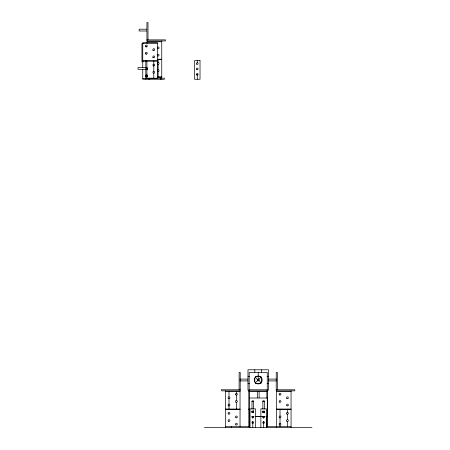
<?xml version="1.0" encoding="UTF-8"?>
<svg xmlns="http://www.w3.org/2000/svg" width="450" height="450" viewBox="0 0 450 450"><rect width="100%" height="100%" fill="white"/><g stroke="black" fill="none" stroke-linecap="round" stroke-linejoin="round"><path stroke-width="0.67" d="M252.067 411.373L252.067 412.206M253.507 412.206L253.507 411.373M262.929 411.373L262.929 412.206M264.369 412.206L264.369 411.373M257.434 379.553L255.274 377.061M259.003 380.458L261.163 382.956M255.274 382.956L257.58 380.644M258.857 379.367L261.163 377.061M146.638 29.199L139.134 29.199L139.134 31.005L146.638 31.005M146.919 39.876L165.487 39.876L165.487 40.961L146.919 40.961L146.919 22.5L148.005 22.5L148.005 39.876M147.088 41.76L161.752 41.76M142.751 43.425L157.41 43.425M143.156 43.498L141.947 43.498L141.947 61.774L143.156 61.774M157.562 59.242L161.752 59.242M161.752 59.316L158.13 59.316L158.13 62.499M142.751 60.907L157.41 60.907M142.751 60.981L145.766 60.981M146.368 60.981L157.41 60.981M146.897 67.494L138.026 67.494L138.026 69.306L146.897 69.306M157.258 76.798L161.752 76.798M157.258 77.597L161.752 77.597L161.752 40.961M145.806 78.176L164.379 78.176L164.379 79.262L142.751 79.262L142.751 69.373M142.751 78.463L146.093 78.463M146.368 78.463L157.41 78.463L157.41 42.626L142.751 42.626L142.751 67.972M247.989 376.599L249.356 376.599M255.493 376.599L260.944 376.599M267.081 376.599L268.447 376.599M239.805 379.103L247.989 379.103M268.447 379.103L276.632 379.103M239.805 380.914L247.989 380.914M268.447 380.914L276.632 380.914M247.989 383.417L249.356 383.417M255.493 383.417L260.944 383.417M267.081 383.417L268.447 383.417M221.636 389.779L240.21 389.779M249.171 389.779L267.266 389.779M276.227 389.779L294.801 389.779L294.801 390.864L276.227 390.864L276.227 372.403L277.312 372.403L277.312 389.779M249.356 390.234L247.989 390.234L247.989 369.782L268.447 369.782L268.447 390.234L267.081 390.234M225.377 391.663L240.036 391.663M248.805 391.663L267.626 391.663M276.401 391.663L291.06 391.663M249.862 398.014L267.266 398.014L267.266 416.588L265.877 416.588M252.011 401.76A0.776 0.776 0 0 1 252.787 400.984L253.569 400.984L253.569 409.151M225.377 409.146L240.036 409.146M248.805 409.146L249.604 409.146M276.401 409.146L291.06 409.146M225.377 409.219L240.036 409.219M248.805 409.219L249.604 409.219M276.401 409.219L291.06 409.219M252.011 416.548L253.569 416.548M255.561 416.548L261.54 416.548M262.868 416.548L264.426 416.548M266.13 416.548L267.266 416.548M251.955 416.588L254.042 416.588M255.431 416.588L261.006 416.588M262.395 416.588L264.482 416.588M225.377 426.701L249.604 426.701M266.833 426.701L291.06 426.701M204.463 427.5L311.974 427.5M291.06 390.864L291.06 427.5M287.443 409.219L287.443 412.402M287.443 414.214L287.443 419.647M287.443 421.453L287.443 426.701M280.018 409.219L280.018 416.025M280.018 417.836L280.018 423.264M280.018 425.076L280.018 426.701M276.401 390.864L276.401 427.5M267.626 426.701L267.626 390.864L248.805 390.864L248.805 426.701M267.266 390.864L267.266 372.403L249.171 372.403L249.171 390.864M267.086 390.864L267.086 391.663M266.833 391.663L266.833 398.053M266.833 416.211L266.833 427.5M266.417 427.5L266.417 408.859L260.876 408.859L260.876 427.5M264.426 409.151L264.426 400.984L262.868 400.984L262.868 409.151M264.426 411.171L264.426 412.515M263.649 416.312L263.649 417.977M263.649 421.673L263.649 427.5M262.868 411.171L262.868 412.515M261.624 369.782L261.624 372.504M261.624 377.28L261.624 382.731M259.121 391.596L259.121 397.738M258.216 372.403L258.216 380.008M257.316 391.596L257.316 397.738M255.555 427.5L255.555 408.859L250.02 408.859L250.02 427.5M254.807 369.782L254.807 372.504M254.807 377.961L254.807 382.05M253.569 410.496L253.569 412.515A0.776 0.776 0 0 1 253.463 412.903M252.787 416.312L252.787 417.977M252.787 421.673L252.787 427.5M252.011 400.984L252.011 409.151M252.011 411.171L252.011 412.515M249.604 391.663L249.604 427.5M240.036 390.864L240.036 426.701M239.124 389.779L239.124 372.403L240.21 372.403L240.21 390.864L221.636 390.864L221.676 389.779M236.419 391.663L236.419 393.289M236.419 395.1L236.419 400.534M236.419 402.339L236.419 409.146M231.322 426.701L231.322 427.5M228.994 391.663L228.994 396.911M228.994 398.723L228.994 404.151M228.994 405.962L228.994 409.146M225.377 390.864L225.377 427.5M197.257 60.621L197.257 62.719M197.257 74.267L197.257 79.262M161.083 78.176L161.083 79.262M160.307 78.176L160.307 79.262M158.13 64.311L158.13 69.739M158.13 71.55L158.13 77.597M153.793 60.981L153.793 64.164M153.793 65.976L153.793 71.404M153.793 73.215L153.793 78.463M149.558 78.176L149.558 79.262M148.776 78.176L148.776 79.262M147.088 40.961L147.088 43.155M147.088 67.708L147.088 69.806M147.088 74.7L147.088 76.798M146.897 78.176L146.897 60.801L145.806 60.801L145.806 79.262M157.258 63.169A0.906 0.906 0 0 1 158.653 62.663A0.906 0.906 0 0 1 158.653 64.148A0.906 0.906 0 0 1 157.258 63.641M157.258 70.414A0.906 0.906 0 0 1 158.653 69.902A0.906 0.906 0 0 1 158.653 71.387A0.906 0.906 0 0 1 157.258 70.881M152.758 50.226A0.906 0.906 0 0 1 153.771 50.648M145.569 46.575A0.906 0.906 0 0 1 146.351 47.025M152.713 57.476A0.906 0.906 0 0 1 152.944 57.431L153.18 57.454A0.906 0.906 0 0 1 153.748 57.848M145.569 53.814A0.906 0.906 0 0 1 146.351 54.264M157.258 54.917A0.906 0.906 0 0 1 158.653 54.411A0.906 0.906 0 0 1 158.653 55.896A0.906 0.906 0 0 1 157.258 55.384M157.258 47.678A0.906 0.906 0 0 1 158.653 47.171A0.906 0.906 0 0 1 158.653 48.651A0.906 0.906 0 0 1 157.258 48.144M146.368 75.026A0.906 0.906 0 0 1 147.274 75.932A0.906 0.906 0 0 1 146.368 76.837M145.918 76.714A0.906 0.906 0 0 1 145.918 75.144M146.368 67.787A0.906 0.906 0 0 1 147.274 68.692A0.906 0.906 0 0 1 146.368 69.598M145.918 69.474A0.906 0.906 0 0 1 145.586 69.142M262.868 401.76A0.776 0.776 0 0 1 263.649 400.984A0.776 0.776 0 0 1 264.426 401.76M264.398 412.718A0.776 0.776 0 0 1 264.324 412.903M252.787 400.984A0.776 0.776 0 0 1 253.569 401.76M200.025 60.621L194.484 60.621L194.484 79.262L200.025 79.262L200.025 60.621M145.732 53.837A0.906 0.906 0 0 0 147.246 53.432A0.906 0.906 0 0 0 146.138 52.324A0.906 0.906 0 0 0 145.732 53.837M153.338 57.6A0.906 0.906 0 0 0 154.693 56.818A0.906 0.906 0 0 0 153.338 56.031A0.906 0.906 0 0 0 153.338 57.6M153.338 65.852A0.906 0.906 0 0 0 154.693 65.07A0.906 0.906 0 0 0 153.338 64.288A0.906 0.906 0 0 0 153.338 65.852M153.338 73.097A0.906 0.906 0 0 0 154.693 72.309A0.906 0.906 0 0 0 153.338 71.528A0.906 0.906 0 0 0 153.338 73.097M145.918 46.744A0.906 0.906 0 0 0 147.274 45.956A0.906 0.906 0 0 0 145.918 45.174A0.906 0.906 0 0 0 145.918 46.744M153.338 50.361A0.906 0.906 0 0 0 154.693 49.579A0.906 0.906 0 0 0 153.338 48.791A0.906 0.906 0 0 0 153.338 50.361M286.802 413.949A0.906 0.906 0 0 0 288.315 413.544A0.906 0.906 0 0 0 287.207 412.436A0.906 0.906 0 0 0 286.802 413.949M279.568 417.713A0.906 0.906 0 0 0 280.924 416.931A0.906 0.906 0 0 0 279.568 416.149A0.906 0.906 0 0 0 279.568 417.713M279.568 424.952A0.906 0.906 0 0 0 280.924 424.17A0.906 0.906 0 0 0 279.568 423.388A0.906 0.906 0 0 0 279.568 424.952M286.802 421.189A0.906 0.906 0 0 0 288.315 420.784A0.906 0.906 0 0 0 287.207 419.676A0.906 0.906 0 0 0 286.802 421.189M279.568 394.982A0.906 0.906 0 0 0 280.924 394.194A0.906 0.906 0 0 0 279.568 393.412A0.906 0.906 0 0 0 279.568 394.982M228.544 421.335A0.906 0.906 0 0 0 229.899 420.548A0.906 0.906 0 0 0 228.544 419.766A0.906 0.906 0 0 0 228.544 421.335M279.382 402.075A0.906 0.906 0 0 0 280.896 401.67A0.906 0.906 0 0 0 279.787 400.562A0.906 0.906 0 0 0 279.382 402.075M286.988 405.838A0.906 0.906 0 0 0 288.349 405.056A0.906 0.906 0 0 0 286.988 404.274A0.906 0.906 0 0 0 286.988 405.838M257.766 380.79A0.906 0.906 0 0 0 259.121 380.008A0.906 0.906 0 0 0 257.766 379.221A0.906 0.906 0 0 0 257.766 380.79M228.544 398.599A0.906 0.906 0 0 0 229.899 397.817A0.906 0.906 0 0 0 228.544 397.035A0.906 0.906 0 0 0 228.544 398.599M235.778 394.836A0.906 0.906 0 0 0 237.291 394.431A0.906 0.906 0 0 0 236.183 393.322A0.906 0.906 0 0 0 235.778 394.836M235.963 402.221A0.906 0.906 0 0 0 237.319 401.434A0.906 0.906 0 0 0 235.963 400.652A0.906 0.906 0 0 0 235.963 402.221M228.544 405.838A0.906 0.906 0 0 0 229.899 405.056A0.906 0.906 0 0 0 228.544 404.274A0.906 0.906 0 0 0 228.544 405.838M286.988 398.599A0.906 0.906 0 0 0 288.349 397.817A0.906 0.906 0 0 0 286.988 397.035A0.906 0.906 0 0 0 286.988 398.599M235.963 424.952A0.906 0.906 0 0 0 237.319 424.17A0.906 0.906 0 0 0 235.963 423.388A0.906 0.906 0 0 0 235.963 424.952M235.963 417.713A0.906 0.906 0 0 0 237.319 416.931A0.906 0.906 0 0 0 235.963 416.149A0.906 0.906 0 0 0 235.963 417.713M228.358 413.949A0.906 0.906 0 0 0 229.871 413.544A0.906 0.906 0 0 0 228.763 412.436A0.906 0.906 0 0 0 228.358 413.949M255.403 382.821A3.982 3.982 0 0 0 262.063 381.037A3.982 3.982 0 0 0 257.186 376.161A3.982 3.982 0 0 0 255.403 382.821M252.203 417.735A0.833 0.833 0 0 0 253.592 417.364A0.833 0.833 0 0 0 252.574 416.34A0.833 0.833 0 0 0 252.203 417.735M196.667 64.136A0.833 0.833 0 0 0 198.062 63.765A0.833 0.833 0 0 0 197.038 62.747A0.833 0.833 0 0 0 196.667 64.136M196.667 74.852A0.833 0.833 0 0 0 198.062 74.481A0.833 0.833 0 0 0 197.038 73.462A0.833 0.833 0 0 0 196.667 74.852M196.841 69.626A0.833 0.833 0 0 0 198.09 68.906A0.833 0.833 0 0 0 196.841 68.186A0.833 0.833 0 0 0 196.841 69.626M252.371 412.509A0.833 0.833 0 0 0 253.62 411.789A0.833 0.833 0 0 0 252.371 411.069A0.833 0.833 0 0 0 252.371 412.509M263.233 412.509A0.833 0.833 0 0 0 264.482 411.789A0.833 0.833 0 0 0 263.233 411.069A0.833 0.833 0 0 0 263.233 412.509M263.059 417.735A0.833 0.833 0 0 0 264.454 417.364A0.833 0.833 0 0 0 263.43 416.34A0.833 0.833 0 0 0 263.059 417.735M252.371 423.225A0.833 0.833 0 0 0 253.62 422.505A0.833 0.833 0 0 0 252.371 421.785A0.833 0.833 0 0 0 252.371 423.225M263.233 423.225A0.833 0.833 0 0 0 264.482 422.505A0.833 0.833 0 0 0 263.233 421.785A0.833 0.833 0 0 0 263.233 423.225"/></g></svg>
